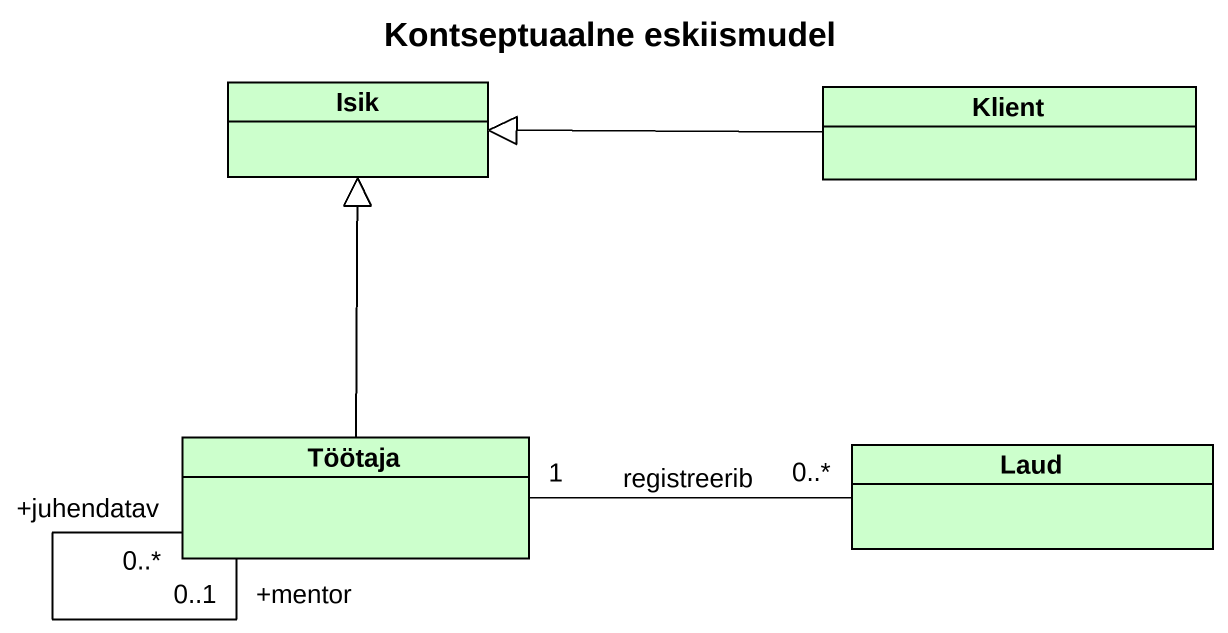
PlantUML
@startuml
title Kontseptuaalne eskiismudel
hide circle
hide empty members
class Isik #CCFFCC
class Klient #CCFFCC
class Töötaja #CCFFCC
class Laud #CCFFCC
Klient -left-|> Isik
Töötaja -up-|> Isik
Töötaja "+juhendatav\n0..*" -- "+mentor\n0..1" Töötaja
Töötaja "1" -right- "0..*" Laud : registreerib
@enduml
